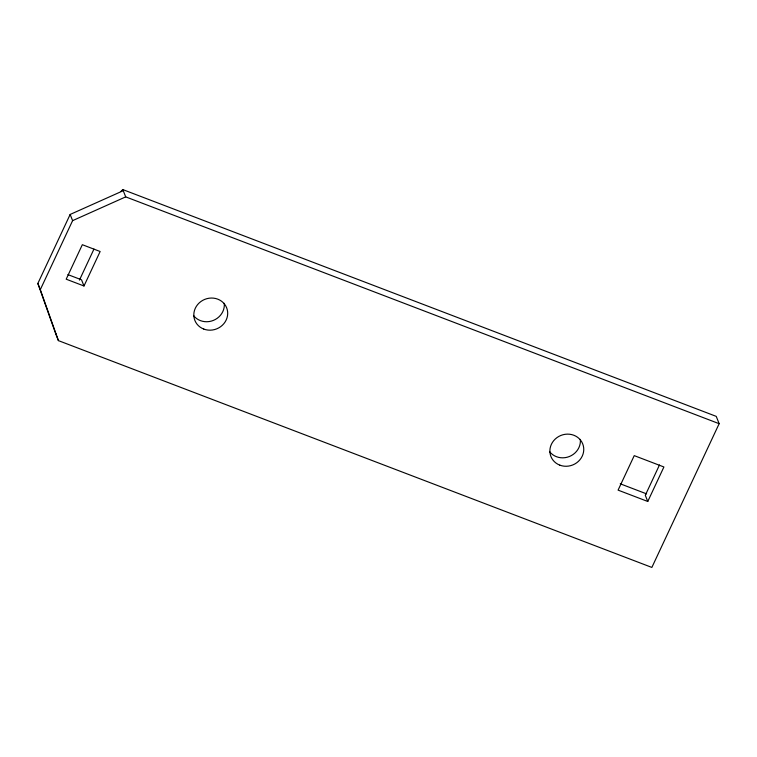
<?xml version="1.0" encoding="UTF-8"?>
<svg xmlns="http://www.w3.org/2000/svg" width="757" height="757" viewBox="0 0 757 757"><rect width="100%" height="100%" fill="white"/><g stroke="black" fill="none" stroke-linecap="round" stroke-linejoin="round"><path stroke-width="1.14" d="M55.961 334.433L37.85 283.449L70.146 214.458L123.249 190.698M58.421 340.622L40.31 289.638L72.606 220.647L125.709 196.877L719.15 423.693L651.862 567.428L58.421 340.622L55.516 333.307M79.447 280.099L93.963 249.081M83.989 285.995L100.142 251.504L82.333 244.7L66.19 279.191L83.989 285.995L81.529 279.816L67.912 274.611M659.489 464.968L645.295 495.286L647.765 501.475L618.091 490.129L634.234 455.629L663.908 466.974L647.765 501.475M121.006 191.322L122.795 189.572L716.245 416.378L719.15 423.693M620.229 483.789L646.601 493.876M122.795 189.572L125.709 196.877M70.146 214.458L72.606 220.647M37.85 283.449L40.31 289.638M224.261 303.311A17.099 15.897 -21.7 0 1 213.36 320.419A17.099 15.897 -21.7 0 1 193.622 315.669M580.326 439.401A17.099 15.897 -21.7 0 1 569.425 456.499A17.099 15.897 -21.7 0 1 549.686 451.759M559.82 465.148A17.099 15.897 -21.7 0 0 583.685 447.832A17.099 15.897 -21.7 0 0 556.953 437.622A17.099 15.897 -21.7 0 0 559.82 465.148M203.756 329.058A17.099 15.897 -21.7 0 0 227.62 311.742A17.099 15.897 -21.7 0 0 200.889 301.532A17.099 15.897 -21.7 0 0 203.756 329.058"/></g></svg>
